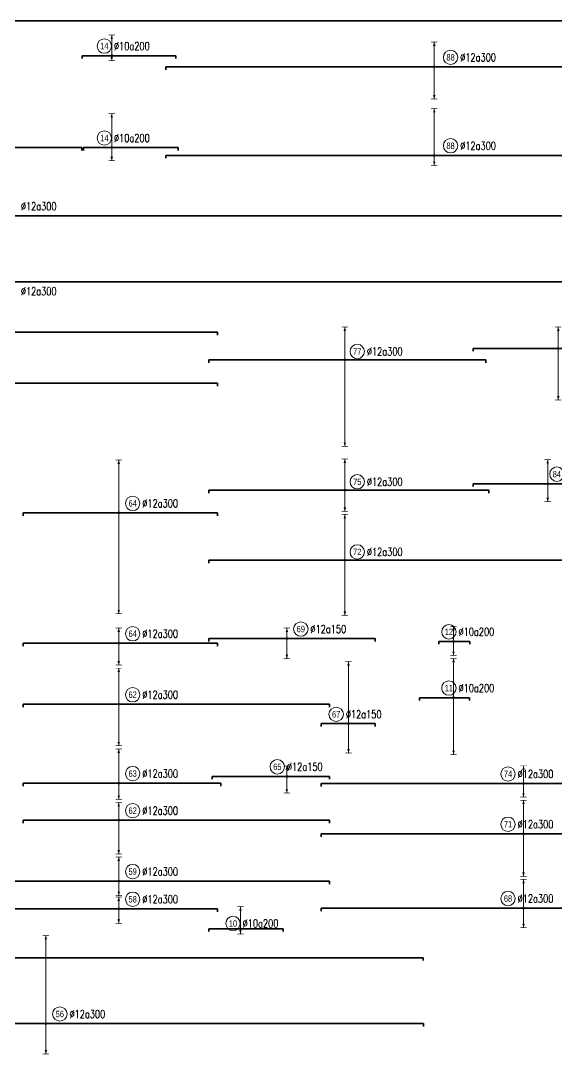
# Model space of a CAD drawing. Header units: millimetres. Extents: x -415354 to 883813, y -531490 to 486716.
# Drawn here: x 122074 to 155525, y 980 to 65540 of the extents above; entities that cross this region are included whole.
import ezdxf
from ezdxf.enums import TextEntityAlignment as Align

# ---------------------------------------------------------------- set-up
doc = ezdxf.new("R2010")
doc.units = ezdxf.units.MM
doc.header["$MEASUREMENT"] = 0
for name, color, linetype, lineweight in [('NDC_S_DIM', 1, 'Continuous', 15), ('NDC_S_REBAR', 4, 'Continuous', 35), ('NDC_S_VN TEXT', 7, 'Continuous', 20)]:
    doc.layers.add(name, color=color, linetype=linetype, lineweight=lineweight)
doc.styles.add('ARIAL', font='arial.ttf', dxfattribs={"width": 0.8})
doc.styles.add('NDC_EN TXT', font='romans.shx', dxfattribs={"width": 0.8})

# ---------------------------------------------------------------- blocks, each defined once
blk = doc.blocks.new('*U178')
at = {"layer": 'NDC_S_REBAR'}
blk.add_line((0, 0), (465.04, 0), dxfattribs=at)
at = {"layer": 'NDC_S_VN TEXT', "style": 'ARIAL', "width": 0.8}
blk.add_attdef('KHT', text='', height=2, dxfattribs=at).set_placement((2.1, 3), align=Align.MIDDLE_CENTER)
at = {"layer": 'NDC_S_VN TEXT', "color": 3, "style": 'NDC_EN TXT', "width": 0.75}
blk.add_attdef('DKT', (5.1, 1.75), '', height=2.5, dxfattribs=at)
blk = doc.blocks.new('*U179')
at = {"layer": 'NDC_S_REBAR'}
blk.add_line((0, 0), (465.04, 0), dxfattribs=at)
at = {"layer": 'NDC_S_VN TEXT', "style": 'ARIAL', "width": 0.8}
blk.add_attdef('KHT', text='', height=2, dxfattribs=at).set_placement((2.1, -2.92), align=Align.MIDDLE_CENTER)
at = {"layer": 'NDC_S_VN TEXT', "color": 3, "style": 'NDC_EN TXT', "width": 0.75}
blk.add_attdef('DKT', (5.1, -4.17), '', height=2.5, dxfattribs=at)
blk = doc.blocks.new('*U180')
at = {"layer": 'NDC_S_REBAR'}
for p, q in [((0, 0), (201.31, 0)), ((201.31, 0), (201.31, -0.9)), ((201.31, -0.9), (201.31, -0.9))]:
    blk.add_line(p, q, dxfattribs=at)
at = {"layer": 'NDC_S_VN TEXT', "style": 'ARIAL', "width": 0.8}
blk.add_attdef('KHT', text='', height=2, dxfattribs=at).set_placement((-5.58, 3), align=Align.MIDDLE_CENTER)
at = {"layer": 'NDC_S_VN TEXT', "color": 3, "style": 'NDC_EN TXT', "width": 0.75}
blk.add_attdef('DKT', (-2.58, 1.75), '', height=2.5, dxfattribs=at)
blk = doc.blocks.new('*U181')
h = blk.add_hatch(color=6)
edge = h.paths.add_edge_path()
edge.add_arc((21.29, 0), 0.3, 0, 360)
at = {"layer": 'NDC_S_DIM', "color": 8}
for q in [(21.29, 10.22), (21.29, -27.03)]:
    blk.add_line((21.29, 0), q, dxfattribs=at)
for points in [[(20.29, 10.22, 0.2, 0.2, 0), (22.29, 10.22, 0, 0, 0)], [(20.29, -27.03, 0.2, 0.2, 0), (22.29, -27.03, 0, 0, 0)]]:
    blk.add_lwpolyline(points, format="xyseb", dxfattribs=at)
at = {"layer": 'NDC_S_DIM'}
blk.add_circle((25.17, 2.61), 2.25, dxfattribs=at)
at = {"layer": 'NDC_S_DIM', "color": 6}
blk.add_circle((21.29, 0), 0.3, dxfattribs=at)
at = {"layer": 'NDC_S_DIM', "color": 8}
for points in [[(20.89, 9.02), (21.29, 10.22), (21.69, 9.02)], [(20.89, -25.83), (21.29, -27.03), (21.69, -25.83)]]:
    blk.add_solid(points, dxfattribs=at)
at = {"layer": 'NDC_S_REBAR'}
for p, q in [((0, 0), (-21.14, 0)), ((-21.14, 0), (-21.14, -0.9)), ((0, 0), (65.31, 0)), ((65.31, 0), (65.31, -0.9)), ((-21.14, -0.9), (-21.14, -0.9)), ((65.31, -0.9), (65.31, -0.9))]:
    blk.add_line(p, q, dxfattribs=at)
at = {"layer": 'NDC_S_VN TEXT', "style": 'ARIAL', "width": 0.8}
blk.add_attdef('KHT', text='', height=2, dxfattribs=at).set_placement((25.17, 2.61), align=Align.MIDDLE_CENTER)
at = {"layer": 'NDC_S_VN TEXT', "color": 3, "style": 'NDC_EN TXT', "width": 0.75}
blk.add_attdef('DKT', (28.17, 1.36), '', height=2.5, dxfattribs=at)
blk = doc.blocks.new('*U167')
h = blk.add_hatch(color=6)
edge = h.paths.add_edge_path()
edge.add_arc((0, 0), 0.3, 0, 360)
at = {"layer": 'NDC_S_DIM', "color": 8}
for q in [(0, 16.54), (0, -31.46)]:
    blk.add_line((0, 0), q, dxfattribs=at)
for points in [[(-1, 16.54, 0.2, 0.2, 0), (1, 16.54, 0, 0, 0)], [(-1, -31.46, 0.2, 0.2, 0), (1, -31.46, 0, 0, 0)]]:
    blk.add_lwpolyline(points, format="xyseb", dxfattribs=at)
at = {"layer": 'NDC_S_DIM'}
blk.add_circle((4.35, 3), 2.25, dxfattribs=at)
at = {"layer": 'NDC_S_DIM', "color": 6}
blk.add_circle((0, 0), 0.3, dxfattribs=at)
at = {"layer": 'NDC_S_DIM', "color": 8}
for points in [[(-0.4, 15.34), (0, 16.54), (0.4, 15.34)], [(-0.4, -30.26), (0, -31.46), (0.4, -30.26)]]:
    blk.add_solid(points, dxfattribs=at)
at = {"layer": 'NDC_S_REBAR'}
for p, q in [((0, 0), (-29.84, 0)), ((-29.84, 0), (-29.84, -0.9)), ((0, 0), (30.86, 0)), ((30.86, 0), (30.86, -0.9)), ((-29.84, -0.9), (-29.84, -0.9)), ((30.86, -0.9), (30.86, -0.9))]:
    blk.add_line(p, q, dxfattribs=at)
at = {"layer": 'NDC_S_VN TEXT', "style": 'ARIAL', "width": 0.8}
blk.add_attdef('KHT', text='', height=2, dxfattribs=at).set_placement((4.35, 3), align=Align.MIDDLE_CENTER)
at = {"layer": 'NDC_S_VN TEXT', "color": 3, "style": 'NDC_EN TXT', "width": 0.75}
blk.add_attdef('DKT', (7.35, 1.75), '', height=2.5, dxfattribs=at)
blk = doc.blocks.new('*U165')
h = blk.add_hatch(color=6)
edge = h.paths.add_edge_path()
edge.add_arc((0, 0), 0.3, 0, 360)
at = {"layer": 'NDC_S_DIM', "color": 8}
for q in [(0, 27.51), (0, -9.49)]:
    blk.add_line((0, 0), q, dxfattribs=at)
for points in [[(-1, 27.51, 0.2, 0.2, 0), (1, 27.51, 0, 0, 0)], [(-1, -9.49, 0.2, 0.2, 0), (1, -9.49, 0, 0, 0)]]:
    blk.add_lwpolyline(points, format="xyseb", dxfattribs=at)
at = {"layer": 'NDC_S_DIM'}
blk.add_circle((4.35, 3), 2.25, dxfattribs=at)
at = {"layer": 'NDC_S_DIM', "color": 6}
blk.add_circle((0, 0), 0.3, dxfattribs=at)
at = {"layer": 'NDC_S_DIM', "color": 8}
for points in [[(-0.4, 26.31), (0, 27.51), (0.4, 26.31)], [(-0.4, -8.29), (0, -9.49), (0.4, -8.29)]]:
    blk.add_solid(points, dxfattribs=at)
at = {"layer": 'NDC_S_REBAR'}
for p, q in [((0, 0), (-127.85, 0)), ((-127.85, 0), (-127.85, -0.9)), ((0, 0), (117.85, 0)), ((117.85, 0), (117.85, -0.9)), ((-127.85, -0.9), (-127.85, -0.9)), ((117.85, -0.9), (117.85, -0.9))]:
    blk.add_line(p, q, dxfattribs=at)
at = {"layer": 'NDC_S_VN TEXT', "style": 'ARIAL', "width": 0.8}
blk.add_attdef('KHT', text='', height=2, dxfattribs=at).set_placement((4.35, 3), align=Align.MIDDLE_CENTER)
at = {"layer": 'NDC_S_VN TEXT', "color": 3, "style": 'NDC_EN TXT', "width": 0.75}
blk.add_attdef('DKT', (7.35, 1.75), '', height=2.5, dxfattribs=at)
blk = doc.blocks.new('*U162')
at = {"layer": 'NDC_S_REBAR'}
blk.add_line((0, 0), (626.48, 0), dxfattribs=at)
at = {"layer": 'NDC_S_VN TEXT', "style": 'ARIAL', "width": 0.8}
blk.add_attdef('KHT', text='', height=2, dxfattribs=at).set_placement((4.31, 3.17), align=Align.MIDDLE_CENTER)
at = {"layer": 'NDC_S_VN TEXT', "color": 3, "style": 'NDC_EN TXT', "width": 0.75}
blk.add_attdef('DKT', (7.31, 1.92), '', height=2.5, dxfattribs=at)
blk = doc.blocks.new('*U91')
h = blk.add_hatch(color=6)
edge = h.paths.add_edge_path()
edge.add_arc((-2.99, 0), 0.3, 0, 360)
at = {"layer": 'NDC_S_DIM', "color": 8}
for q in [(-2.99, 7.75), (-2.99, -10)]:
    blk.add_line((-2.99, 0), q, dxfattribs=at)
for points in [[(-3.99, 7.75, 0.2, 0.2, 0), (-1.99, 7.75, 0, 0, 0)], [(-3.99, -10, 0.2, 0.2, 0), (-1.99, -10, 0, 0, 0)]]:
    blk.add_lwpolyline(points, format="xyseb", dxfattribs=at)
at = {"layer": 'NDC_S_DIM'}
blk.add_circle((2.1, 3), 2.25, dxfattribs=at)
at = {"layer": 'NDC_S_DIM', "color": 6}
blk.add_circle((-2.99, 0), 0.3, dxfattribs=at)
at = {"layer": 'NDC_S_DIM', "color": 8}
for points in [[(-3.39, 6.55), (-2.99, 7.75), (-2.59, 6.55)], [(-3.39, -8.8), (-2.99, -10), (-2.59, -8.8)]]:
    blk.add_solid(points, dxfattribs=at)
at = {"layer": 'NDC_S_REBAR'}
for p, q in [((0, 0), (-86.85, 0)), ((-86.85, 0), (-86.85, -0.9)), ((0, 0), (327.85, 0)), ((-86.85, -0.9), (-86.85, -0.9))]:
    blk.add_line(p, q, dxfattribs=at)
at = {"layer": 'NDC_S_VN TEXT', "style": 'ARIAL', "width": 0.8}
blk.add_attdef('KHT', text='', height=2, dxfattribs=at).set_placement((2.1, 3), align=Align.MIDDLE_CENTER)
at = {"layer": 'NDC_S_VN TEXT', "color": 3, "style": 'NDC_EN TXT', "width": 0.75}
blk.add_attdef('DKT', (5.1, 1.75), '', height=2.5, dxfattribs=at)
blk = doc.blocks.new('*U127')
h = blk.add_hatch(color=6)
edge = h.paths.add_edge_path()
edge.add_arc((-2.99, 0), 0.3, 0, 360)
at = {"layer": 'NDC_S_DIM', "color": 8}
for q in [(-2.99, 12.22), (-2.99, -17.78)]:
    blk.add_line((-2.99, 0), q, dxfattribs=at)
for points in [[(-3.99, 12.22, 0.2, 0.2, 0), (-1.99, 12.22, 0, 0, 0)], [(-3.99, -17.78, 0.2, 0.2, 0), (-1.99, -17.78, 0, 0, 0)]]:
    blk.add_lwpolyline(points, format="xyseb", dxfattribs=at)
at = {"layer": 'NDC_S_DIM'}
blk.add_circle((-4.44, 3), 2.25, dxfattribs=at)
at = {"layer": 'NDC_S_DIM', "color": 6}
blk.add_circle((-2.99, 0), 0.3, dxfattribs=at)
at = {"layer": 'NDC_S_DIM', "color": 8}
for points in [[(-3.39, 11.02), (-2.99, 12.22), (-2.59, 11.02)], [(-3.39, -16.58), (-2.99, -17.78), (-2.59, -16.58)]]:
    blk.add_solid(points, dxfattribs=at)
at = {"layer": 'NDC_S_REBAR'}
for p, q in [((0, 0), (-13.62, 0)), ((-13.62, 0), (-13.62, -0.9)), ((0, 0), (1.98, 0)), ((1.98, 0), (1.98, -0.9)), ((-13.62, -0.9), (-13.62, -0.9)), ((1.98, -0.9), (1.98, -0.9))]:
    blk.add_line(p, q, dxfattribs=at)
at = {"layer": 'NDC_S_VN TEXT', "style": 'ARIAL', "width": 0.8}
blk.add_attdef('KHT', text='', height=2, dxfattribs=at).set_placement((-4.44, 3), align=Align.MIDDLE_CENTER)
at = {"layer": 'NDC_S_VN TEXT', "color": 3, "style": 'NDC_EN TXT', "width": 0.75}
blk.add_attdef('DKT', (-1.44, 1.75), '', height=2.5, dxfattribs=at)
blk = doc.blocks.new('*U120')
h = blk.add_hatch(color=6)
edge = h.paths.add_edge_path()
edge.add_arc((-5.03, 0), 0.3, 0, 360)
at = {"layer": 'NDC_S_DIM', "color": 8}
for q in [(-5.03, 5.55), (-5.03, -4.2)]:
    blk.add_line((-5.03, 0), q, dxfattribs=at)
for points in [[(-6.03, 5.55, 0.2, 0.2, 0), (-4.03, 5.55, 0, 0, 0)], [(-6.03, -4.2, 0.2, 0.2, 0), (-4.03, -4.2, 0, 0, 0)]]:
    blk.add_lwpolyline(points, format="xyseb", dxfattribs=at)
at = {"layer": 'NDC_S_DIM'}
blk.add_circle((-9.87, 3), 2.25, dxfattribs=at)
at = {"layer": 'NDC_S_DIM', "color": 6}
blk.add_circle((-5.03, 0), 0.3, dxfattribs=at)
at = {"layer": 'NDC_S_DIM', "color": 8}
for points in [[(-5.43, 4.35), (-5.03, 5.55), (-4.63, 4.35)], [(-5.43, -3), (-5.03, -4.2), (-4.63, -3)]]:
    blk.add_solid(points, dxfattribs=at)
at = {"layer": 'NDC_S_REBAR'}
for p, q in [((0, 0), (-68.26, 0)), ((-68.26, 0), (-68.26, -0.9)), ((0, 0), (187.44, 0)), ((187.44, 0), (187.44, -0.9)), ((-68.26, -0.9), (-68.26, -0.9)), ((187.44, -0.9), (187.44, -0.9))]:
    blk.add_line(p, q, dxfattribs=at)
at = {"layer": 'NDC_S_VN TEXT', "style": 'ARIAL', "width": 0.8}
blk.add_attdef('KHT', text='', height=2, dxfattribs=at).set_placement((-9.87, 3), align=Align.MIDDLE_CENTER)
at = {"layer": 'NDC_S_VN TEXT', "color": 3, "style": 'NDC_EN TXT', "width": 0.75}
blk.add_attdef('DKT', (-6.87, 1.75), '', height=2.5, dxfattribs=at)
blk = doc.blocks.new('*U41')
h = blk.add_hatch(color=6)
edge = h.paths.add_edge_path()
edge.add_arc((0.3, 0), 0.3, 0, 360)
at = {"layer": 'NDC_S_DIM', "color": 8}
for q in [(0.3, 6.48), (0.3, -1.57)]:
    blk.add_line((0.3, 0), q, dxfattribs=at)
for points in [[(-0.7, 6.48, 0.2, 0.2, 0), (1.3, 6.48, 0, 0, 0)], [(-0.7, -1.57, 0.2, 0.2, 0), (1.3, -1.57, 0, 0, 0)]]:
    blk.add_lwpolyline(points, format="xyseb", dxfattribs=at)
at = {"layer": 'NDC_S_DIM'}
blk.add_circle((-2, 3), 2.25, dxfattribs=at)
at = {"layer": 'NDC_S_DIM', "color": 6}
blk.add_circle((0.3, 0), 0.3, dxfattribs=at)
at = {"layer": 'NDC_S_DIM', "color": 8}
for points in [[(-0.1, 5.28), (0.3, 6.48), (0.7, 5.28)], [(-0.1, -0.37), (0.3, -1.57), (0.7, -0.37)]]:
    blk.add_solid(points, dxfattribs=at)
at = {"layer": 'NDC_S_REBAR'}
for p, q in [((0, 0), (-8.98, 0)), ((-8.98, 0), (-8.98, -0.9)), ((0, 0), (20.36, 0)), ((20.36, 0), (20.36, -0.9)), ((-8.98, -0.9), (-8.98, -0.9)), ((20.36, -0.9), (20.36, -0.9))]:
    blk.add_line(p, q, dxfattribs=at)
at = {"layer": 'NDC_S_VN TEXT', "style": 'ARIAL', "width": 0.8}
blk.add_attdef('KHT', text='', height=2, dxfattribs=at).set_placement((-2, 3), align=Align.MIDDLE_CENTER)
at = {"layer": 'NDC_S_VN TEXT', "color": 3, "style": 'NDC_EN TXT', "width": 0.75}
blk.add_attdef('DKT', (1, 1.75), '', height=2.5, dxfattribs=at)
blk = doc.blocks.new('*U103')
h = blk.add_hatch(color=6)
edge = h.paths.add_edge_path()
edge.add_arc((-2.99, 0), 0.3, 0, 360)
at = {"layer": 'NDC_S_DIM', "color": 8}
for q in [(-2.99, 14.61), (-2.99, -3.14)]:
    blk.add_line((-2.99, 0), q, dxfattribs=at)
for points in [[(-3.99, 14.61, 0.2, 0.2, 0), (-1.99, 14.61, 0, 0, 0)], [(-3.99, -3.14, 0.2, 0.2, 0), (-1.99, -3.14, 0, 0, 0)]]:
    blk.add_lwpolyline(points, format="xyseb", dxfattribs=at)
at = {"layer": 'NDC_S_DIM'}
blk.add_circle((2.1, 3), 2.25, dxfattribs=at)
at = {"layer": 'NDC_S_DIM', "color": 6}
blk.add_circle((-2.99, 0), 0.3, dxfattribs=at)
at = {"layer": 'NDC_S_DIM', "color": 8}
for points in [[(-3.39, 13.41), (-2.99, 14.61), (-2.59, 13.41)], [(-3.39, -1.94), (-2.99, -3.14), (-2.59, -1.94)]]:
    blk.add_solid(points, dxfattribs=at)
at = {"layer": 'NDC_S_REBAR'}
for p, q in [((0, 0), (-86.86, 0)), ((-86.86, 0), (-86.86, -0.9)), ((0, 0), (327.85, 0)), ((-86.86, -0.9), (-86.86, -0.9))]:
    blk.add_line(p, q, dxfattribs=at)
at = {"layer": 'NDC_S_VN TEXT', "style": 'ARIAL', "width": 0.8}
blk.add_attdef('KHT', text='', height=2, dxfattribs=at).set_placement((2.1, 3), align=Align.MIDDLE_CENTER)
at = {"layer": 'NDC_S_VN TEXT', "color": 3, "style": 'NDC_EN TXT', "width": 0.75}
blk.add_attdef('DKT', (5.1, 1.75), '', height=2.5, dxfattribs=at)
blk = doc.blocks.new('*U233')
at = {"layer": 'NDC_S_REBAR'}
for p, q in [((0, 0), (590.17, 0)), ((590.17, 0), (590.17, -0.9)), ((590.17, -0.9), (590.17, -0.9))]:
    blk.add_line(p, q, dxfattribs=at)
at = {"layer": 'NDC_S_VN TEXT', "style": 'ARIAL', "width": 0.8}
blk.add_attdef('KHT', text='', height=2, dxfattribs=at).set_placement((2.1, 3), align=Align.MIDDLE_CENTER)
at = {"layer": 'NDC_S_VN TEXT', "color": 3, "style": 'NDC_EN TXT', "width": 0.75}
blk.add_attdef('DKT', (5.1, 1.75), '', height=2.5, dxfattribs=at)
blk = doc.blocks.new('*U267')
at = {"layer": 'NDC_S_REBAR'}
for p, q in [((0, 0), (538.88, 0)), ((538.88, 0), (538.88, -0.9)), ((538.88, -0.9), (538.88, -0.9))]:
    blk.add_line(p, q, dxfattribs=at)
at = {"layer": 'NDC_S_VN TEXT', "style": 'ARIAL', "width": 0.8}
blk.add_attdef('KHT', text='', height=2, dxfattribs=at).set_placement((-32.97, 3), align=Align.MIDDLE_CENTER)
at = {"layer": 'NDC_S_VN TEXT', "color": 3, "style": 'NDC_EN TXT', "width": 0.75}
blk.add_attdef('DKT', (-29.97, 1.75), '', height=2.5, dxfattribs=at)
blk = doc.blocks.new('*U271')
h = blk.add_hatch(color=6)
edge = h.paths.add_edge_path()
edge.add_arc((0, 0), 0.3, 0, 360)
at = {"layer": 'NDC_S_DIM', "color": 8}
for q in [(0, 10.68), (0, -5.07)]:
    blk.add_line((0, 0), q, dxfattribs=at)
for points in [[(-1, 10.68, 0.2, 0.2, 0), (1, 10.68, 0, 0, 0)], [(-1, -5.07, 0.2, 0.2, 0), (1, -5.07, 0, 0, 0)]]:
    blk.add_lwpolyline(points, format="xyseb", dxfattribs=at)
at = {"layer": 'NDC_S_DIM'}
blk.add_circle((4.35, 3), 2.25, dxfattribs=at)
at = {"layer": 'NDC_S_DIM', "color": 6}
blk.add_circle((0, 0), 0.3, dxfattribs=at)
at = {"layer": 'NDC_S_DIM', "color": 8}
for points in [[(-0.4, 9.48), (0, 10.68), (0.4, 9.48)], [(-0.4, -3.87), (0, -5.07), (0.4, -3.87)]]:
    blk.add_solid(points, dxfattribs=at)
at = {"layer": 'NDC_S_REBAR'}
for p, q in [((0, 0), (-29.84, 0)), ((-29.84, 0), (-29.84, -0.9)), ((0, 0), (31.86, 0)), ((31.86, 0), (31.86, -0.9)), ((-29.84, -0.9), (-29.84, -0.9)), ((31.86, -0.9), (31.86, -0.9))]:
    blk.add_line(p, q, dxfattribs=at)
at = {"layer": 'NDC_S_VN TEXT', "style": 'ARIAL', "width": 0.8}
blk.add_attdef('KHT', text='', height=2, dxfattribs=at).set_placement((4.35, 3), align=Align.MIDDLE_CENTER)
at = {"layer": 'NDC_S_VN TEXT', "color": 3, "style": 'NDC_EN TXT', "width": 0.75}
blk.add_attdef('DKT', (7.35, 1.75), '', height=2.5, dxfattribs=at)
blk = doc.blocks.new('*U270')
h = blk.add_hatch(color=6)
edge = h.paths.add_edge_path()
edge.add_arc((0, 0), 0.3, 0, 360)
at = {"layer": 'NDC_S_DIM', "color": 8}
for q in [(0, 4.74), (0, -6.76)]:
    blk.add_line((0, 0), q, dxfattribs=at)
for points in [[(-1, 4.74, 0.2, 0.2, 0), (1, 4.74, 0, 0, 0)], [(-1, -6.76, 0.2, 0.2, 0), (1, -6.76, 0, 0, 0)]]:
    blk.add_lwpolyline(points, format="xyseb", dxfattribs=at)
at = {"layer": 'NDC_S_DIM'}
blk.add_circle((4.35, 3), 2.25, dxfattribs=at)
at = {"layer": 'NDC_S_DIM', "color": 6}
blk.add_circle((0, 0), 0.3, dxfattribs=at)
at = {"layer": 'NDC_S_DIM', "color": 8}
for points in [[(-0.4, 3.54), (0, 4.74), (0.4, 3.54)], [(-0.4, -5.56), (0, -6.76), (0.4, -5.56)]]:
    blk.add_solid(points, dxfattribs=at)
at = {"layer": 'NDC_S_REBAR'}
for p, q in [((0, 0), (-29.84, 0)), ((-29.84, 0), (-29.84, -0.9)), ((0, 0), (30.86, 0)), ((30.86, 0), (30.86, -0.9)), ((-29.84, -0.9), (-29.84, -0.9)), ((30.86, -0.9), (30.86, -0.9))]:
    blk.add_line(p, q, dxfattribs=at)
at = {"layer": 'NDC_S_VN TEXT', "style": 'ARIAL', "width": 0.8}
blk.add_attdef('KHT', text='', height=2, dxfattribs=at).set_placement((4.35, 3), align=Align.MIDDLE_CENTER)
at = {"layer": 'NDC_S_VN TEXT', "color": 3, "style": 'NDC_EN TXT', "width": 0.75}
blk.add_attdef('DKT', (7.35, 1.75), '', height=2.5, dxfattribs=at)
blk = doc.blocks.new('*U272')
h = blk.add_hatch(color=6)
edge = h.paths.add_edge_path()
edge.add_arc((0, 0), 0.3, 0, 360)
at = {"layer": 'NDC_S_DIM', "color": 8}
for q in [(0, 5.51), (0, -10.49)]:
    blk.add_line((0, 0), q, dxfattribs=at)
for points in [[(-1, 5.51, 0.2, 0.2, 0), (1, 5.51, 0, 0, 0)], [(-1, -10.49, 0.2, 0.2, 0), (1, -10.49, 0, 0, 0)]]:
    blk.add_lwpolyline(points, format="xyseb", dxfattribs=at)
at = {"layer": 'NDC_S_DIM'}
blk.add_circle((4.35, 3), 2.25, dxfattribs=at)
at = {"layer": 'NDC_S_DIM', "color": 6}
blk.add_circle((0, 0), 0.3, dxfattribs=at)
at = {"layer": 'NDC_S_DIM', "color": 8}
for points in [[(-0.4, 4.31), (0, 5.51), (0.4, 4.31)], [(-0.4, -9.29), (0, -10.49), (0.4, -9.29)]]:
    blk.add_solid(points, dxfattribs=at)
at = {"layer": 'NDC_S_REBAR'}
for p, q in [((0, 0), (-29.84, 0)), ((-29.84, 0), (-29.84, -0.9)), ((0, 0), (65.86, 0)), ((65.86, 0), (65.86, -0.9)), ((-29.84, -0.9), (-29.84, -0.9)), ((65.86, -0.9), (65.86, -0.9))]:
    blk.add_line(p, q, dxfattribs=at)
at = {"layer": 'NDC_S_VN TEXT', "style": 'ARIAL', "width": 0.8}
blk.add_attdef('KHT', text='', height=2, dxfattribs=at).set_placement((4.35, 3), align=Align.MIDDLE_CENTER)
at = {"layer": 'NDC_S_VN TEXT', "color": 3, "style": 'NDC_EN TXT', "width": 0.75}
blk.add_attdef('DKT', (7.35, 1.75), '', height=2.5, dxfattribs=at)
blk = doc.blocks.new('*U277')
h = blk.add_hatch(color=6)
edge = h.paths.add_edge_path()
edge.add_arc((-5.03, 0), 0.3, 0, 360)
at = {"layer": 'NDC_S_DIM', "color": 8}
for q in [(-5.03, 7.56), (-5.03, -5.59)]:
    blk.add_line((-5.03, 0), q, dxfattribs=at)
for points in [[(-6.03, 7.56, 0.2, 0.2, 0), (-4.03, 7.56, 0, 0, 0)], [(-6.03, -5.59, 0.2, 0.2, 0), (-4.03, -5.59, 0, 0, 0)]]:
    blk.add_lwpolyline(points, format="xyseb", dxfattribs=at)
at = {"layer": 'NDC_S_DIM'}
blk.add_circle((-2.16, 3), 2.25, dxfattribs=at)
at = {"layer": 'NDC_S_DIM', "color": 6}
blk.add_circle((-5.03, 0), 0.3, dxfattribs=at)
at = {"layer": 'NDC_S_DIM', "color": 8}
for points in [[(-5.43, 6.36), (-5.03, 7.56), (-4.63, 6.36)], [(-5.43, -4.39), (-5.03, -5.59), (-4.63, -4.39)]]:
    blk.add_solid(points, dxfattribs=at)
at = {"layer": 'NDC_S_REBAR'}
for p, q in [((0, 0), (-28.31, 0)), ((-28.31, 0), (-28.31, -0.9)), ((0, 0), (27.14, 0)), ((27.14, 0), (27.14, -0.9)), ((-28.31, -0.9), (-28.31, -0.9)), ((27.14, -0.9), (27.14, -0.9))]:
    blk.add_line(p, q, dxfattribs=at)
at = {"layer": 'NDC_S_VN TEXT', "style": 'ARIAL', "width": 0.8}
blk.add_attdef('KHT', text='', height=2, dxfattribs=at).set_placement((-2.16, 3), align=Align.MIDDLE_CENTER)
at = {"layer": 'NDC_S_VN TEXT', "color": 3, "style": 'NDC_EN TXT', "width": 0.75}
blk.add_attdef('DKT', (0.84, 1.75), '', height=2.5, dxfattribs=at)
blk = doc.blocks.new('*U282')
h = blk.add_hatch(color=6)
edge = h.paths.add_edge_path()
edge.add_arc((-2.99, 0), 0.3, 0, 360)
at = {"layer": 'NDC_S_DIM', "color": 8}
for q in [(-2.99, 6.63), (-2.99, -16.12)]:
    blk.add_line((-2.99, 0), q, dxfattribs=at)
for points in [[(-3.99, 6.63, 0.2, 0.2, 0), (-1.99, 6.63, 0, 0, 0)], [(-3.99, -16.12, 0.2, 0.2, 0), (-1.99, -16.12, 0, 0, 0)]]:
    blk.add_lwpolyline(points, format="xyseb", dxfattribs=at)
at = {"layer": 'NDC_S_DIM'}
blk.add_circle((2.1, 3), 2.25, dxfattribs=at)
at = {"layer": 'NDC_S_DIM', "color": 6}
blk.add_circle((-2.99, 0), 0.3, dxfattribs=at)
at = {"layer": 'NDC_S_DIM', "color": 8}
for points in [[(-3.39, 5.43), (-2.99, 6.63), (-2.59, 5.43)], [(-3.39, -14.92), (-2.99, -16.12), (-2.59, -14.92)]]:
    blk.add_solid(points, dxfattribs=at)
at = {"layer": 'NDC_S_REBAR'}
for p, q in [((0, 0), (-29.58, 0)), ((-29.58, 0), (-29.58, -0.9)), ((0, 0), (25.87, 0)), ((25.87, 0), (25.87, -0.9)), ((-29.58, -0.9), (-29.58, -0.9)), ((25.87, -0.9), (25.87, -0.9))]:
    blk.add_line(p, q, dxfattribs=at)
at = {"layer": 'NDC_S_VN TEXT', "style": 'ARIAL', "width": 0.8}
blk.add_attdef('KHT', text='', height=2, dxfattribs=at).set_placement((2.1, 3), align=Align.MIDDLE_CENTER)
at = {"layer": 'NDC_S_VN TEXT', "color": 3, "style": 'NDC_EN TXT', "width": 0.75}
blk.add_attdef('DKT', (5.1, 1.75), '', height=2.5, dxfattribs=at)
blk = doc.blocks.new('*U284')
h = blk.add_hatch(color=6)
edge = h.paths.add_edge_path()
edge.add_arc((21.29, 0), 0.3, 0, 360)
at = {"layer": 'NDC_S_DIM', "color": 8}
for q in [(21.29, 9.72), (21.29, -6.59)]:
    blk.add_line((21.29, 0), q, dxfattribs=at)
for points in [[(20.29, 9.72, 0.2, 0.2, 0), (22.29, 9.72, 0, 0, 0)], [(20.29, -6.59, 0.2, 0.2, 0), (22.29, -6.59, 0, 0, 0)]]:
    blk.add_lwpolyline(points, format="xyseb", dxfattribs=at)
at = {"layer": 'NDC_S_DIM'}
blk.add_circle((25.17, 2.61), 2.25, dxfattribs=at)
at = {"layer": 'NDC_S_DIM', "color": 6}
blk.add_circle((21.29, 0), 0.3, dxfattribs=at)
at = {"layer": 'NDC_S_DIM', "color": 8}
for points in [[(20.89, 8.52), (21.29, 9.72), (21.69, 8.52)], [(20.89, -5.39), (21.29, -6.59), (21.69, -5.39)]]:
    blk.add_solid(points, dxfattribs=at)
at = {"layer": 'NDC_S_REBAR'}
for p, q in [((0, 0), (-21.14, 0)), ((-21.14, 0), (-21.14, -0.9)), ((0, 0), (66.31, 0)), ((66.31, 0), (66.31, -0.9)), ((-21.14, -0.9), (-21.14, -0.9)), ((66.31, -0.9), (66.31, -0.9))]:
    blk.add_line(p, q, dxfattribs=at)
at = {"layer": 'NDC_S_VN TEXT', "style": 'ARIAL', "width": 0.8}
blk.add_attdef('KHT', text='', height=2, dxfattribs=at).set_placement((25.17, 2.61), align=Align.MIDDLE_CENTER)
at = {"layer": 'NDC_S_VN TEXT', "color": 3, "style": 'NDC_EN TXT', "width": 0.75}
blk.add_attdef('DKT', (28.17, 1.36), '', height=2.5, dxfattribs=at)
blk = doc.blocks.new('*U285')
h = blk.add_hatch(color=6)
edge = h.paths.add_edge_path()
edge.add_arc((21.29, 0), 0.3, 0, 360)
at = {"layer": 'NDC_S_DIM', "color": 8}
for q in [(21.29, 14.31), (21.29, -17.19)]:
    blk.add_line((21.29, 0), q, dxfattribs=at)
for points in [[(20.29, 14.31, 0.2, 0.2, 0), (22.29, 14.31, 0, 0, 0)], [(20.29, -17.19, 0.2, 0.2, 0), (22.29, -17.19, 0, 0, 0)]]:
    blk.add_lwpolyline(points, format="xyseb", dxfattribs=at)
at = {"layer": 'NDC_S_DIM'}
blk.add_circle((25.17, 2.61), 2.25, dxfattribs=at)
at = {"layer": 'NDC_S_DIM', "color": 6}
blk.add_circle((21.29, 0), 0.3, dxfattribs=at)
at = {"layer": 'NDC_S_DIM', "color": 8}
for points in [[(20.89, 13.11), (21.29, 14.31), (21.69, 13.11)], [(20.89, -15.99), (21.29, -17.19), (21.69, -15.99)]]:
    blk.add_solid(points, dxfattribs=at)
at = {"layer": 'NDC_S_REBAR'}
for p, q in [((0, 0), (-21.14, 0)), ((-21.14, 0), (-21.14, -0.9)), ((0, 0), (220.31, 0)), ((220.31, 0), (220.31, -0.9)), ((-21.14, -0.9), (-21.14, -0.9)), ((220.31, -0.9), (220.31, -0.9))]:
    blk.add_line(p, q, dxfattribs=at)
at = {"layer": 'NDC_S_VN TEXT', "style": 'ARIAL', "width": 0.8}
blk.add_attdef('KHT', text='', height=2, dxfattribs=at).set_placement((25.17, 2.61), align=Align.MIDDLE_CENTER)
at = {"layer": 'NDC_S_VN TEXT', "color": 3, "style": 'NDC_EN TXT', "width": 0.75}
blk.add_attdef('DKT', (28.17, 1.36), '', height=2.5, dxfattribs=at)
blk = doc.blocks.new('*U287')
h = blk.add_hatch(color=6)
edge = h.paths.add_edge_path()
edge.add_arc((0, 0), 0.3, 0, 360)
at = {"layer": 'NDC_S_DIM', "color": 8}
for q in [(0, 3.28), (0, -6.22)]:
    blk.add_line((0, 0), q, dxfattribs=at)
for points in [[(-1, 3.28, 0.2, 0.2, 0), (1, 3.28, 0, 0, 0)], [(-1, -6.22, 0.2, 0.2, 0), (1, -6.22, 0, 0, 0)]]:
    blk.add_lwpolyline(points, format="xyseb", dxfattribs=at)
at = {"layer": 'NDC_S_DIM'}
blk.add_circle((4.35, 3), 2.25, dxfattribs=at)
at = {"layer": 'NDC_S_DIM', "color": 6}
blk.add_circle((0, 0), 0.3, dxfattribs=at)
at = {"layer": 'NDC_S_DIM', "color": 8}
for points in [[(-0.4, 2.08), (0, 3.28), (0.4, 2.08)], [(-0.4, -5.02), (0, -6.22), (0.4, -5.02)]]:
    blk.add_solid(points, dxfattribs=at)
at = {"layer": 'NDC_S_REBAR'}
for p, q in [((0, 0), (-24.34, 0)), ((-24.34, 0), (-24.34, -0.9)), ((0, 0), (27.61, 0)), ((27.61, 0), (27.61, -0.9)), ((-24.34, -0.9), (-24.34, -0.9)), ((27.61, -0.9), (27.61, -0.9))]:
    blk.add_line(p, q, dxfattribs=at)
at = {"layer": 'NDC_S_VN TEXT', "style": 'ARIAL', "width": 0.8}
blk.add_attdef('KHT', text='', height=2, dxfattribs=at).set_placement((4.35, 3), align=Align.MIDDLE_CENTER)
at = {"layer": 'NDC_S_VN TEXT', "color": 3, "style": 'NDC_EN TXT', "width": 0.75}
blk.add_attdef('DKT', (7.35, 1.75), '', height=2.5, dxfattribs=at)
blk = doc.blocks.new('*U288')
h = blk.add_hatch(color=6)
edge = h.paths.add_edge_path()
edge.add_arc((0.65, 0), 0.3, 0, 360)
at = {"layer": 'NDC_S_DIM', "color": 8}
for q in [(0.65, 19.29), (0.65, -9.21)]:
    blk.add_line((0.65, 0), q, dxfattribs=at)
for points in [[(-0.35, 19.29, 0.2, 0.2, 0), (1.65, 19.29, 0, 0, 0)], [(-0.35, -9.21, 0.2, 0.2, 0), (1.65, -9.21, 0, 0, 0)]]:
    blk.add_lwpolyline(points, format="xyseb", dxfattribs=at)
at = {"layer": 'NDC_S_DIM'}
blk.add_circle((-3.21, 2.87), 2.25, dxfattribs=at)
at = {"layer": 'NDC_S_DIM', "color": 6}
blk.add_circle((0.65, 0), 0.3, dxfattribs=at)
at = {"layer": 'NDC_S_DIM', "color": 8}
for points in [[(0.25, 18.09), (0.65, 19.29), (1.05, 18.09)], [(0.25, -8.01), (0.65, -9.21), (1.05, -8.01)]]:
    blk.add_solid(points, dxfattribs=at)
at = {"layer": 'NDC_S_REBAR'}
for p, q in [((0, 0), (-7.94, 0)), ((-7.94, 0), (-7.94, -0.9)), ((0, 0), (9.01, 0)), ((9.01, 0), (9.01, -0.9)), ((-7.94, -0.9), (-7.94, -0.9)), ((9.01, -0.9), (9.01, -0.9))]:
    blk.add_line(p, q, dxfattribs=at)
at = {"layer": 'NDC_S_VN TEXT', "style": 'ARIAL', "width": 0.8}
blk.add_attdef('KHT', text='', height=2, dxfattribs=at).set_placement((-3.21, 2.87), align=Align.MIDDLE_CENTER)
at = {"layer": 'NDC_S_VN TEXT', "color": 3, "style": 'NDC_EN TXT', "width": 0.75}
blk.add_attdef('DKT', (-0.21, 1.62), '', height=2.5, dxfattribs=at)
blk = doc.blocks.new('*U289')
h = blk.add_hatch(color=6)
edge = h.paths.add_edge_path()
edge.add_arc((0, 0), 0.3, 0, 360)
at = {"layer": 'NDC_S_DIM', "color": 8}
for q in [(0, 3.28), (0, -5.19)]:
    blk.add_line((0, 0), q, dxfattribs=at)
for points in [[(-1, 3.28, 0.2, 0.2, 0), (1, 3.28, 0, 0, 0)], [(-1, -5.19, 0.2, 0.2, 0), (1, -5.19, 0, 0, 0)]]:
    blk.add_lwpolyline(points, format="xyseb", dxfattribs=at)
at = {"layer": 'NDC_S_DIM'}
blk.add_circle((-2.99, 3), 2.25, dxfattribs=at)
at = {"layer": 'NDC_S_DIM', "color": 6}
blk.add_circle((0, 0), 0.3, dxfattribs=at)
at = {"layer": 'NDC_S_DIM', "color": 8}
for points in [[(-0.4, 2.08), (0, 3.28), (0.4, 2.08)], [(-0.4, -3.99), (0, -5.19), (0.4, -3.99)]]:
    blk.add_solid(points, dxfattribs=at)
at = {"layer": 'NDC_S_REBAR'}
for p, q in [((0, 0), (-23.34, 0)), ((-23.34, 0), (-23.34, -0.9)), ((0, 0), (13.36, 0)), ((13.36, 0), (13.36, -0.9)), ((-23.34, -0.9), (-23.34, -0.9)), ((13.36, -0.9), (13.36, -0.9))]:
    blk.add_line(p, q, dxfattribs=at)
at = {"layer": 'NDC_S_VN TEXT', "style": 'ARIAL', "width": 0.8}
blk.add_attdef('KHT', text='', height=2, dxfattribs=at).set_placement((-2.99, 3), align=Align.MIDDLE_CENTER)
at = {"layer": 'NDC_S_VN TEXT', "color": 3, "style": 'NDC_EN TXT', "width": 0.75}
blk.add_attdef('DKT', (0.01, 1.75), '', height=2.5, dxfattribs=at)
blk = doc.blocks.new('*U290')
h = blk.add_hatch(color=6)
edge = h.paths.add_edge_path()
edge.add_arc((-5.03, 0), 0.3, 0, 360)
at = {"layer": 'NDC_S_DIM', "color": 8}
for q in [(-5.03, 8.95), (-5.03, -6.05)]:
    blk.add_line((-5.03, 0), q, dxfattribs=at)
for points in [[(-6.03, 8.95, 0.2, 0.2, 0), (-4.03, 8.95, 0, 0, 0)], [(-6.03, -6.05, 0.2, 0.2, 0), (-4.03, -6.05, 0, 0, 0)]]:
    blk.add_lwpolyline(points, format="xyseb", dxfattribs=at)
at = {"layer": 'NDC_S_DIM'}
blk.add_circle((-9.87, 3), 2.25, dxfattribs=at)
at = {"layer": 'NDC_S_DIM', "color": 6}
blk.add_circle((-5.03, 0), 0.3, dxfattribs=at)
at = {"layer": 'NDC_S_DIM', "color": 8}
for points in [[(-5.43, 7.75), (-5.03, 8.95), (-4.63, 7.75)], [(-5.43, -4.85), (-5.03, -6.05), (-4.63, -4.85)]]:
    blk.add_solid(points, dxfattribs=at)
at = {"layer": 'NDC_S_REBAR'}
for p, q in [((0, 0), (-68.26, 0)), ((-68.26, 0), (-68.26, -0.9)), ((0, 0), (54.44, 0)), ((54.44, 0), (54.44, -0.9)), ((-68.26, -0.9), (-68.26, -0.9)), ((54.44, -0.9), (54.44, -0.9))]:
    blk.add_line(p, q, dxfattribs=at)
at = {"layer": 'NDC_S_VN TEXT', "style": 'ARIAL', "width": 0.8}
blk.add_attdef('KHT', text='', height=2, dxfattribs=at).set_placement((-9.87, 3), align=Align.MIDDLE_CENTER)
at = {"layer": 'NDC_S_VN TEXT', "color": 3, "style": 'NDC_EN TXT', "width": 0.75}
blk.add_attdef('DKT', (-6.87, 1.75), '', height=2.5, dxfattribs=at)
blk = doc.blocks.new('*U870')
h = blk.add_hatch(color=6)
edge = h.paths.add_edge_path()
edge.add_arc((0.3, 0), 0.3, 0, 360)
at = {"layer": 'NDC_S_DIM', "color": 8}
for q in [(0.3, 10.65), (0.3, -4.05)]:
    blk.add_line((0.3, 0), q, dxfattribs=at)
for points in [[(-0.7, 10.65, 0.2, 0.2, 0), (1.3, 10.65, 0, 0, 0)], [(-0.7, -4.05, 0.2, 0.2, 0), (1.3, -4.05, 0, 0, 0)]]:
    blk.add_lwpolyline(points, format="xyseb", dxfattribs=at)
at = {"layer": 'NDC_S_DIM'}
blk.add_circle((-2, 3), 2.25, dxfattribs=at)
at = {"layer": 'NDC_S_DIM', "color": 6}
blk.add_circle((0.3, 0), 0.3, dxfattribs=at)
at = {"layer": 'NDC_S_DIM', "color": 8}
for points in [[(-0.1, 9.45), (0.3, 10.65), (0.7, 9.45)], [(-0.1, -2.85), (0.3, -4.05), (0.7, -2.85)]]:
    blk.add_solid(points, dxfattribs=at)
at = {"layer": 'NDC_S_REBAR'}
for p, q in [((0, 0), (-8.5, 0)), ((-8.5, 0), (-8.5, -0.9)), ((0, 0), (21, 0)), ((21, 0), (21, -0.9)), ((-8.5, -0.9), (-8.5, -0.9)), ((21, -0.9), (21, -0.9))]:
    blk.add_line(p, q, dxfattribs=at)
at = {"layer": 'NDC_S_VN TEXT', "style": 'ARIAL', "width": 0.8}
blk.add_attdef('KHT', text='', height=2, dxfattribs=at).set_placement((-2, 3), align=Align.MIDDLE_CENTER)
at = {"layer": 'NDC_S_VN TEXT', "color": 3, "style": 'NDC_EN TXT', "width": 0.75}
blk.add_attdef('DKT', (1, 1.75), '', height=2.5, dxfattribs=at)
blk = doc.blocks.new('*U871')
h = blk.add_hatch(color=6)
edge = h.paths.add_edge_path()
edge.add_arc((-2.99, 0), 0.3, 0, 360)
at = {"layer": 'NDC_S_DIM', "color": 8}
for q in [(-2.99, 4.7), (-2.99, -5.56)]:
    blk.add_line((-2.99, 0), q, dxfattribs=at)
for points in [[(-3.99, 4.7, 0.2, 0.2, 0), (-1.99, 4.7, 0, 0, 0)], [(-3.99, -5.56, 0.2, 0.2, 0), (-1.99, -5.56, 0, 0, 0)]]:
    blk.add_lwpolyline(points, format="xyseb", dxfattribs=at)
at = {"layer": 'NDC_S_DIM'}
blk.add_circle((2.1, 3), 2.25, dxfattribs=at)
at = {"layer": 'NDC_S_DIM', "color": 6}
blk.add_circle((-2.99, 0), 0.3, dxfattribs=at)
at = {"layer": 'NDC_S_DIM', "color": 8}
for points in [[(-3.39, 3.5), (-2.99, 4.7), (-2.59, 3.5)], [(-3.39, -4.36), (-2.99, -5.56), (-2.59, -4.36)]]:
    blk.add_solid(points, dxfattribs=at)
at = {"layer": 'NDC_S_REBAR'}
for p, q in [((0, 0), (-71.6, 0)), ((-71.6, 0), (-71.6, -0.9)), ((0, 0), (105, 0)), ((105, 0), (105, -0.9)), ((-71.6, -0.9), (-71.6, -0.9)), ((105, -0.9), (105, -0.9))]:
    blk.add_line(p, q, dxfattribs=at)
at = {"layer": 'NDC_S_VN TEXT', "style": 'ARIAL', "width": 0.8}
blk.add_attdef('KHT', text='', height=2, dxfattribs=at).set_placement((2.1, 3), align=Align.MIDDLE_CENTER)
at = {"layer": 'NDC_S_VN TEXT', "color": 3, "style": 'NDC_EN TXT', "width": 0.75}
blk.add_attdef('DKT', (5.1, 1.75), '', height=2.5, dxfattribs=at)
blk = doc.blocks.new('*U872')
h = blk.add_hatch(color=6)
edge = h.paths.add_edge_path()
edge.add_arc((-5.03, 0), 0.3, 0, 360)
at = {"layer": 'NDC_S_DIM', "color": 8}
for q in [(-5.03, 10.51), (-5.03, -13.24)]:
    blk.add_line((-5.03, 0), q, dxfattribs=at)
for points in [[(-6.03, 10.51, 0.2, 0.2, 0), (-4.03, 10.51, 0, 0, 0)], [(-6.03, -13.24, 0.2, 0.2, 0), (-4.03, -13.24, 0, 0, 0)]]:
    blk.add_lwpolyline(points, format="xyseb", dxfattribs=at)
at = {"layer": 'NDC_S_DIM'}
blk.add_circle((-9.87, 3), 2.25, dxfattribs=at)
at = {"layer": 'NDC_S_DIM', "color": 6}
blk.add_circle((-5.03, 0), 0.3, dxfattribs=at)
at = {"layer": 'NDC_S_DIM', "color": 8}
for points in [[(-5.43, 9.31), (-5.03, 10.51), (-4.63, 9.31)], [(-5.43, -12.04), (-5.03, -13.24), (-4.63, -12.04)]]:
    blk.add_solid(points, dxfattribs=at)
at = {"layer": 'NDC_S_REBAR'}
for p, q in [((0, 0), (-68.26, 0)), ((-68.26, 0), (-68.26, -0.9)), ((0, 0), (151.92, 0)), ((151.92, 0), (151.92, -0.9)), ((-68.26, -0.9), (-68.26, -0.9)), ((151.92, -0.9), (151.92, -0.9))]:
    blk.add_line(p, q, dxfattribs=at)
at = {"layer": 'NDC_S_VN TEXT', "style": 'ARIAL', "width": 0.8}
blk.add_attdef('KHT', text='', height=2, dxfattribs=at).set_placement((-9.87, 3), align=Align.MIDDLE_CENTER)
at = {"layer": 'NDC_S_VN TEXT', "color": 3, "style": 'NDC_EN TXT', "width": 0.75}
blk.add_attdef('DKT', (-6.87, 1.75), '', height=2.5, dxfattribs=at)
blk = doc.blocks.new('*U875')
h = blk.add_hatch(color=6)
edge = h.paths.add_edge_path()
edge.add_arc((0, 0), 0.3, 0, 360)
at = {"layer": 'NDC_S_DIM', "color": 8}
for q in [(0, 7.53), (0, -4.47)]:
    blk.add_line((0, 0), q, dxfattribs=at)
for points in [[(-1, 7.53, 0.2, 0.2, 0), (1, 7.53, 0, 0, 0)], [(-1, -4.47, 0.2, 0.2, 0), (1, -4.47, 0, 0, 0)]]:
    blk.add_lwpolyline(points, format="xyseb", dxfattribs=at)
at = {"layer": 'NDC_S_DIM'}
blk.add_circle((4.35, 3), 2.25, dxfattribs=at)
at = {"layer": 'NDC_S_DIM', "color": 6}
blk.add_circle((0, 0), 0.3, dxfattribs=at)
at = {"layer": 'NDC_S_DIM', "color": 8}
for points in [[(-0.4, 6.33), (0, 7.53), (0.4, 6.33)], [(-0.4, -3.27), (0, -4.47), (0.4, -3.27)]]:
    blk.add_solid(points, dxfattribs=at)
at = {"layer": 'NDC_S_REBAR'}
for p, q in [((0, 0), (-81.39, 0)), ((-81.39, 0), (-81.39, -0.9)), ((0, 0), (65.86, 0)), ((65.86, 0), (65.86, -0.9)), ((-81.39, -0.9), (-81.39, -0.9)), ((65.86, -0.9), (65.86, -0.9))]:
    blk.add_line(p, q, dxfattribs=at)
at = {"layer": 'NDC_S_VN TEXT', "style": 'ARIAL', "width": 0.8}
blk.add_attdef('KHT', text='', height=2, dxfattribs=at).set_placement((4.35, 3), align=Align.MIDDLE_CENTER)
at = {"layer": 'NDC_S_VN TEXT', "color": 3, "style": 'NDC_EN TXT', "width": 0.75}
blk.add_attdef('DKT', (7.35, 1.75), '', height=2.5, dxfattribs=at)
blk = doc.blocks.new('*U876')
h = blk.add_hatch(color=6)
edge = h.paths.add_edge_path()
edge.add_arc((-7.39, 0), 0.3, 0, 360)
at = {"layer": 'NDC_S_DIM', "color": 8}
for q in [(-7.39, 6.88), (-7.39, -1.62)]:
    blk.add_line((-7.39, 0), q, dxfattribs=at)
for points in [[(-8.39, 6.88, 0.2, 0.2, 0), (-6.39, 6.88, 0, 0, 0)], [(-8.39, -1.62, 0.2, 0.2, 0), (-6.39, -1.62, 0, 0, 0)]]:
    blk.add_lwpolyline(points, format="xyseb", dxfattribs=at)
at = {"layer": 'NDC_S_DIM'}
blk.add_circle((-9.72, 1.65), 2.25, dxfattribs=at)
at = {"layer": 'NDC_S_DIM', "color": 6}
blk.add_circle((-7.39, 0), 0.3, dxfattribs=at)
at = {"layer": 'NDC_S_DIM', "color": 8}
for points in [[(-7.79, 5.68), (-7.39, 6.88), (-6.99, 5.68)], [(-7.79, -0.42), (-7.39, -1.62), (-6.99, -0.42)]]:
    blk.add_solid(points, dxfattribs=at)
at = {"layer": 'NDC_S_REBAR'}
for p, q in [((0, 0), (-17.24, 0)), ((-17.24, 0), (-17.24, -0.9)), ((0, 0), (5.96, 0)), ((5.96, 0), (5.96, -0.9)), ((-17.24, -0.9), (-17.24, -0.9)), ((5.96, -0.9), (5.96, -0.9))]:
    blk.add_line(p, q, dxfattribs=at)
at = {"layer": 'NDC_S_VN TEXT', "style": 'ARIAL', "width": 0.8}
blk.add_attdef('KHT', text='', height=2, dxfattribs=at).set_placement((-9.72, 1.65), align=Align.MIDDLE_CENTER)
at = {"layer": 'NDC_S_VN TEXT', "color": 3, "style": 'NDC_EN TXT', "width": 0.75}
blk.add_attdef('DKT', (-6.72, 0.4), '', height=2.5, dxfattribs=at)
blk = doc.blocks.new('*U877')
h = blk.add_hatch(color=6)
edge = h.paths.add_edge_path()
edge.add_arc((0, 0), 0.3, 0, 360)
at = {"layer": 'NDC_S_DIM', "color": 8}
for q in [(0, 3.68), (0, -4.47)]:
    blk.add_line((0, 0), q, dxfattribs=at)
for points in [[(-1, 3.68, 0.2, 0.2, 0), (1, 3.68, 0, 0, 0)], [(-1, -4.47, 0.2, 0.2, 0), (1, -4.47, 0, 0, 0)]]:
    blk.add_lwpolyline(points, format="xyseb", dxfattribs=at)
at = {"layer": 'NDC_S_DIM'}
blk.add_circle((4.35, 3), 2.25, dxfattribs=at)
at = {"layer": 'NDC_S_DIM', "color": 6}
blk.add_circle((0, 0), 0.3, dxfattribs=at)
at = {"layer": 'NDC_S_DIM', "color": 8}
for points in [[(-0.4, 2.48), (0, 3.68), (0.4, 2.48)], [(-0.4, -3.27), (0, -4.47), (0.4, -3.27)]]:
    blk.add_solid(points, dxfattribs=at)
at = {"layer": 'NDC_S_REBAR'}
for p, q in [((0, 0), (-81.39, 0)), ((-81.39, 0), (-81.39, -0.9)), ((0, 0), (30.86, 0)), ((30.86, 0), (30.86, -0.9)), ((-81.39, -0.9), (-81.39, -0.9)), ((30.86, -0.9), (30.86, -0.9))]:
    blk.add_line(p, q, dxfattribs=at)
at = {"layer": 'NDC_S_VN TEXT', "style": 'ARIAL', "width": 0.8}
blk.add_attdef('KHT', text='', height=2, dxfattribs=at).set_placement((4.35, 3), align=Align.MIDDLE_CENTER)
at = {"layer": 'NDC_S_VN TEXT', "color": 3, "style": 'NDC_EN TXT', "width": 0.75}
blk.add_attdef('DKT', (7.35, 1.75), '', height=2.5, dxfattribs=at)
blk = doc.blocks.new('*U878')
h = blk.add_hatch(color=6)
edge = h.paths.add_edge_path()
edge.add_arc((0, 0), 0.3, 0, 360)
at = {"layer": 'NDC_S_DIM', "color": 8}
for q in [(0, 11.29), (0, -12.96)]:
    blk.add_line((0, 0), q, dxfattribs=at)
for points in [[(-1, 11.29, 0.2, 0.2, 0), (1, 11.29, 0, 0, 0)], [(-1, -12.96, 0.2, 0.2, 0), (1, -12.96, 0, 0, 0)]]:
    blk.add_lwpolyline(points, format="xyseb", dxfattribs=at)
at = {"layer": 'NDC_S_DIM'}
blk.add_circle((4.35, 3), 2.25, dxfattribs=at)
at = {"layer": 'NDC_S_DIM', "color": 6}
blk.add_circle((0, 0), 0.3, dxfattribs=at)
at = {"layer": 'NDC_S_DIM', "color": 8}
for points in [[(-0.4, 10.09), (0, 11.29), (0.4, 10.09)], [(-0.4, -11.76), (0, -12.96), (0.4, -11.76)]]:
    blk.add_solid(points, dxfattribs=at)
at = {"layer": 'NDC_S_REBAR'}
for p, q in [((0, 0), (-29.84, 0)), ((-29.84, 0), (-29.84, -0.9)), ((0, 0), (65.86, 0)), ((65.86, 0), (65.86, -0.9)), ((-29.84, -0.9), (-29.84, -0.9)), ((65.86, -0.9), (65.86, -0.9))]:
    blk.add_line(p, q, dxfattribs=at)
at = {"layer": 'NDC_S_VN TEXT', "style": 'ARIAL', "width": 0.8}
blk.add_attdef('KHT', text='', height=2, dxfattribs=at).set_placement((4.35, 3), align=Align.MIDDLE_CENTER)
at = {"layer": 'NDC_S_VN TEXT', "color": 3, "style": 'NDC_EN TXT', "width": 0.75}
blk.add_attdef('DKT', (7.35, 1.75), '', height=2.5, dxfattribs=at)
blk = doc.blocks.new('*U885')
h = blk.add_hatch(color=6)
edge = h.paths.add_edge_path()
edge.add_arc((-2.99, 0), 0.3, 0, 360)
at = {"layer": 'NDC_S_DIM', "color": 8}
for q in [(-2.99, 4.65), (-2.99, -4.35)]:
    blk.add_line((-2.99, 0), q, dxfattribs=at)
for points in [[(-3.99, 4.65, 0.2, 0.2, 0), (-1.99, 4.65, 0, 0, 0)], [(-3.99, -4.35, 0.2, 0.2, 0), (-1.99, -4.35, 0, 0, 0)]]:
    blk.add_lwpolyline(points, format="xyseb", dxfattribs=at)
at = {"layer": 'NDC_S_DIM'}
blk.add_circle((-4.44, 3), 2.25, dxfattribs=at)
at = {"layer": 'NDC_S_DIM', "color": 6}
blk.add_circle((-2.99, 0), 0.3, dxfattribs=at)
at = {"layer": 'NDC_S_DIM', "color": 8}
for points in [[(-3.39, 3.45), (-2.99, 4.65), (-2.59, 3.45)], [(-3.39, -3.15), (-2.99, -4.35), (-2.59, -3.15)]]:
    blk.add_solid(points, dxfattribs=at)
at = {"layer": 'NDC_S_REBAR'}
for p, q in [((0, 0), (-7.62, 0)), ((-7.62, 0), (-7.62, -0.9)), ((0, 0), (2.08, 0)), ((2.08, 0), (2.08, -0.9)), ((-7.62, -0.9), (-7.62, -0.9)), ((2.08, -0.9), (2.08, -0.9))]:
    blk.add_line(p, q, dxfattribs=at)
at = {"layer": 'NDC_S_VN TEXT', "style": 'ARIAL', "width": 0.8}
blk.add_attdef('KHT', text='', height=2, dxfattribs=at).set_placement((-4.44, 3), align=Align.MIDDLE_CENTER)
at = {"layer": 'NDC_S_VN TEXT', "color": 3, "style": 'NDC_EN TXT', "width": 0.75}
blk.add_attdef('DKT', (-1.44, 1.75), '', height=2.5, dxfattribs=at)

msp = doc.modelspace()

# ---------------------------------------------------------------- block references
at = {"xscale": 200, "yscale": 200, "zscale": 200}
for name, p in [('*U162', (75703.3, 65539.7)), ('*U233', (16335.7, 46078.7)), ('*U180', (94107.9, 42901.9)), ('*U267', (39443.2, 7015))]:
    msp.add_blockref(name, p, dxfattribs=at)
for name, p, values in [('*U41', (127699.8, 63353.6), {'KHT': '14', 'DKT': '%%c10a200'}), ('*U91', (148500.7, 62649.8), {'KHT': '88', 'DKT': '%%c12a300'}), ('*U103', (148500.7, 57127.2), {'KHT': '88', 'DKT': '%%c12a300'}), ('*U870', (127699.8, 57610.8), {'KHT': '14', 'DKT': '%%c10a200'}), ('*U871', (104900.7, 57611), {'KHT': '66', 'DKT': '%%c12a300'}), ('*U181', (138057.9, 44356.4), {'KHT': '77', 'DKT': '%%c12a300'}), ('*U282', (156245.4, 45073.3), {'KHT': '84', 'DKT': '%%c12a300'}), ('*U167', (128197.3, 34792), {'KHT': '64', 'DKT': '%%c12a300'}), ('*U284', (138057.9, 36217.6), {'KHT': '75', 'DKT': '%%c12a300'}), ('*U277', (155992.4, 36617.4), {'KHT': '84', 'DKT': '%%c12a150'}), ('*U285', (138057.9, 31838), {'KHT': '72', 'DKT': '%%c12a300'}), ('*U287', (138698.1, 26943), {'KHT': '69', 'DKT': '%%c12a150'}), ('*U885', (149704.4, 26769.6), {'KHT': '12', 'DKT': '%%c10a200'}), ('*U270', (128197.3, 26651.4), {'KHT': '64', 'DKT': '%%c12a300'}), ('*U288', (142417.8, 21641.8), {'KHT': '67', 'DKT': '%%c12a150'}), ('*U127', (149704.4, 23256.1), {'KHT': '11', 'DKT': '%%c10a200'}), ('*U878', (128197.3, 22841.3), {'KHT': '62', 'DKT': '%%c12a300'}), ('*U271', (128197.3, 17913.8), {'KHT': '63', 'DKT': '%%c12a300'}), ('*U289', (138698.1, 18338.3), {'KHT': '65', 'DKT': '%%c12a150'}), ('*U120', (154482, 17889.3), {'KHT': '74', 'DKT': '%%c12a300'}), ('*U872', (154482, 14748.2), {'KHT': '71', 'DKT': '%%c12a300'}), ('*U272', (128197.3, 15598.6), {'KHT': '62', 'DKT': '%%c12a300'}), ('*U875', (128197.3, 11793), {'KHT': '59', 'DKT': '%%c12a300'}), ('*U290', (154482, 10110.2), {'KHT': '68', 'DKT': '%%c12a300'}), ('*U877', (128197.3, 10063.8), {'KHT': '58', 'DKT': '%%c12a300'}), ('*U876', (137277.3, 8823.6), {'KHT': '10', 'DKT': '%%c10a200'}), ('*U165', (123650.2, 2898), {'KHT': '56', 'DKT': '%%c12a300'})]:
    msp.add_blockref(name, p, dxfattribs=at).add_auto_attribs(values)
ref = msp.add_blockref('*U178', (121061.9, 53344.9), dxfattribs=dict(xscale=200, yscale=200, zscale=200))
ref.add_attrib('DKT', '%%c12a300', (122081.6, 53694.9), dxfattribs={"layer": 'NDC_S_VN TEXT', "color": 3, "height": 500, "style": 'NDC_EN TXT', "width": 0.75})
ref = msp.add_blockref('*U179', (121061.9, 49223), dxfattribs=dict(xscale=200, yscale=200, zscale=200))
ref.add_attrib('DKT', '%%c12a300', (122081.6, 48388.7), dxfattribs={"layer": 'NDC_S_VN TEXT', "color": 3, "height": 500, "style": 'NDC_EN TXT', "width": 0.75})

doc.saveas('drawing.dxf')
